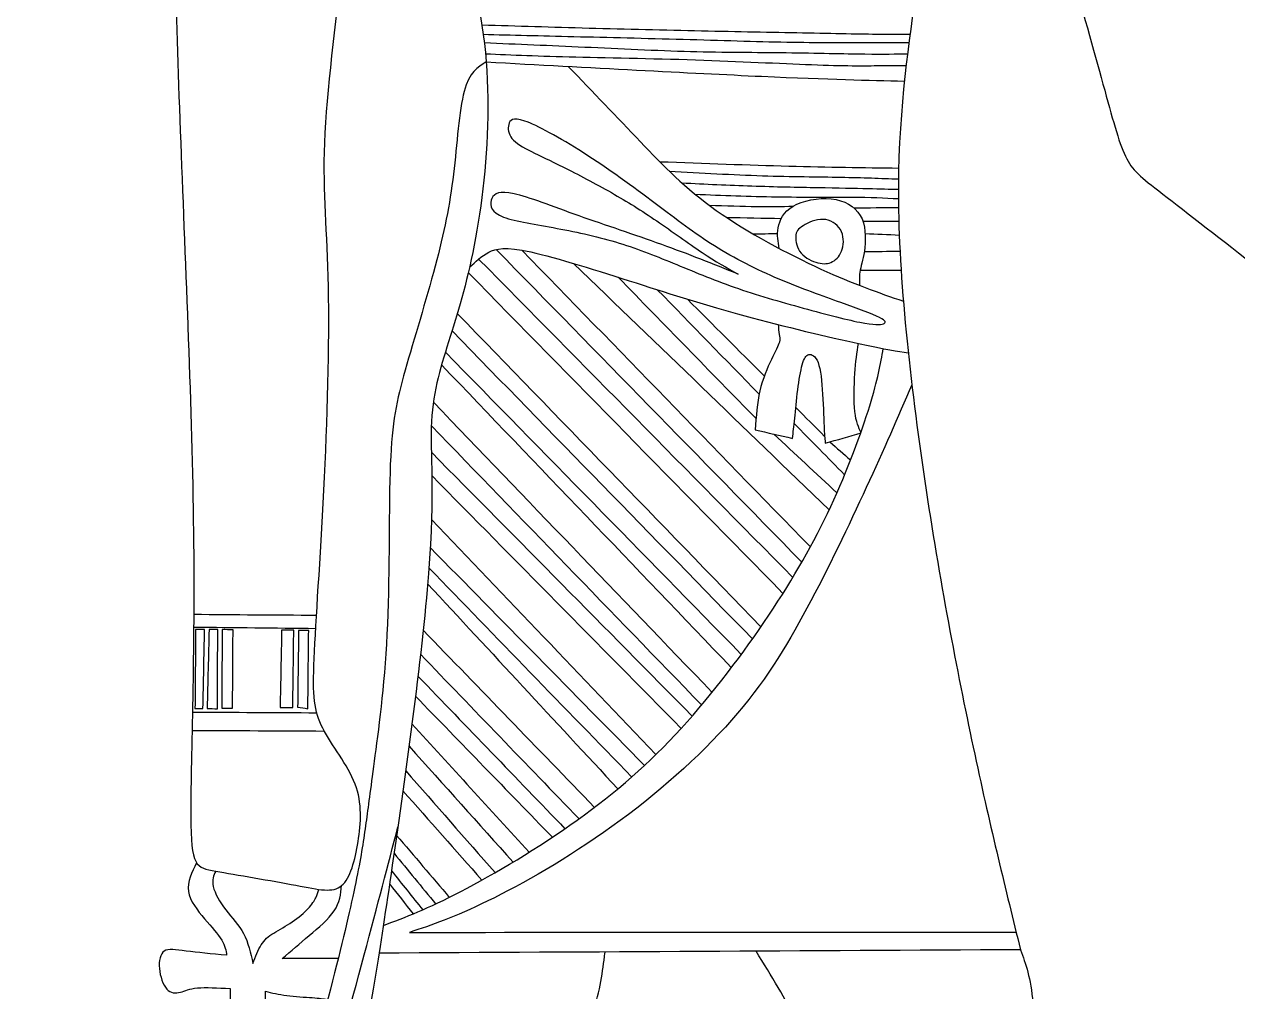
# Model space of a CAD drawing. Header units: millimetres. Extents: x 127 to 505, y 22 to 402.
# Drawn here: x 132.5 to 240.5, y 118.5 to 204.6 of the extents above; entities that cross this region are included whole.
import ezdxf

# ---------------------------------------------------------------- set-up
doc = ezdxf.new("R2010")
doc.units = ezdxf.units.MM
doc.layers.add('DV1_Layer_1', color=7, linetype='Continuous')

msp = doc.modelspace()

# ---------------------------------------------------------------- linework, layer by layer
at = {"layer": 'DV1_Layer_1', "color": 7, "linetype": 'Continuous'}
for points, knots in [([(174.21, 257.75), (171.65, 257.81), (169.09, 257.86), (165.93, 257.56), (162.78, 257.26), (159.04, 256.6), (155.97, 255.39), (152.91, 254.18), (150.52, 252.41), (148.81, 249.57), (147.11, 246.73), (146.08, 242.82), (145.17, 233.98), (145.3, 229.04), (145.5, 221.62), (145.71, 214.19), (146, 204.28), (146.86, 181.77), (147.43, 169.19), (147.54, 158.41), (147.64, 147.63), (147.27, 138.66), (147.29, 134.14), (147.31, 129.61), (147.72, 129.53), (149.51, 129.22), (151.3, 128.91), (154.47, 128.38), (158.79, 127.56), (159.94, 127.27), (160.72, 127.93), (161.5, 128.58), (161.92, 130.19), (162.18, 131.85), (162.45, 133.52), (162.57, 135.25), (161.92, 136.98), (161.26, 138.7), (159.82, 140.43), (159.04, 141.95), (158.25, 143.48), (158.13, 144.79), (158.27, 148.17), (158.42, 151.54), (158.83, 156.97), (159.14, 163.14), (159.45, 169.31), (159.65, 176.22), (159.55, 181.26), (159.45, 186.3), (159.04, 189.47), (159.22, 194.09), (159.41, 198.72), (160.19, 204.81), (160.82, 209.83), (161.46, 214.85), (161.96, 218.8), (162.45, 222.23), (162.94, 225.67), (163.44, 228.59), (163.93, 231.51), (164.79, 229), (165.66, 226.49), (167.08, 223.06), (168.5, 219.62), (170.47, 215.26), (171.77, 210.96), (173.06, 206.66), (173.68, 202.43), (173.74, 198.06), (173.8, 193.7), (173.31, 189.22), (172.65, 185.62), (171.99, 182.02), (171.17, 179.31), (170.39, 176.82), (169.61, 174.33), (168.87, 172.07), (168.72, 169.27), (168.58, 166.47), (169.03, 163.14), (167.88, 148.33), (166.28, 136.85), (165.12, 129), (163.97, 121.14), (163.27, 116.9), (162.12, 110.85), (160.97, 104.81), (159.36, 96.95), (157.31, 85.47), (156.86, 81.85), (156.36, 72.93), (156.32, 67.62), (156.63, 62.93), (156.94, 58.24), (157.6, 54.17), (157.95, 50.09), (158.3, 46.02), (158.34, 41.95), (157.68, 36.11), (156.98, 34.34), (156.51, 32.47), (156.03, 30.59), (155.79, 28.62), (156.03, 27.18), (156.28, 25.74), (157.02, 24.84), (158.3, 24.38), (159.57, 23.93), (161.38, 23.93), (163.11, 24.2), (164.84, 24.47), (166.48, 25), (168.09, 25.27), (169.69, 25.54), (171.25, 25.54), (173.17, 25.27), (175.08, 25), (177.34, 24.47), (179.58, 24.05), (181.83, 23.64), (184.05, 23.36), (188.04, 23.27), (192.03, 23.19), (197.79, 23.31), (200.73, 23.68), (203.67, 24.05), (203.79, 24.67), (203.59, 25.29), (203.38, 25.91), (202.85, 26.52), (198.61, 27.92), (194.91, 28.7), (191.66, 29.61), (188.41, 30.51), (185.61, 31.54), (182.22, 32.88), (178.82, 34.22), (174.83, 35.86), (172.65, 36.99), (170.47, 38.12), (170.1, 38.74), (170.29, 40.3), (170.47, 41.87), (171.21, 44.38), (171.81, 47.54), (172.41, 50.71), (172.86, 54.54), (174.75, 69.26), (176.19, 80.17), (178.45, 97.28), (180.1, 109.7), (182.4, 114.56), (183.08, 116.59), (183.76, 118.63), (183.96, 120.27), (184.17, 121.92)], [0, 0, 0, 0, 0.017544, 0.017544, 0.017544, 0.035088, 0.035088, 0.035088, 0.052632, 0.052632, 0.052632, 0.070175, 0.070175, 0.087719, 0.087719, 0.087719, 0.105263, 0.105263, 0.122807, 0.122807, 0.122807, 0.140351, 0.140351, 0.140351, 0.157895, 0.157895, 0.157895, 0.175439, 0.175439, 0.192982, 0.192982, 0.192982, 0.210526, 0.210526, 0.210526, 0.22807, 0.22807, 0.22807, 0.245614, 0.245614, 0.245614, 0.263158, 0.263158, 0.263158, 0.280702, 0.280702, 0.280702, 0.298246, 0.298246, 0.298246, 0.315789, 0.315789, 0.315789, 0.333333, 0.333333, 0.333333, 0.350877, 0.350877, 0.350877, 0.368421, 0.368421, 0.368421, 0.385965, 0.385965, 0.385965, 0.403509, 0.403509, 0.403509, 0.421053, 0.421053, 0.421053, 0.438596, 0.438596, 0.438596, 0.45614, 0.45614, 0.45614, 0.473684, 0.473684, 0.473684, 0.491228, 0.491228, 0.508772, 0.508772, 0.508772, 0.526316, 0.526316, 0.526316, 0.54386, 0.54386, 0.561404, 0.561404, 0.578947, 0.578947, 0.578947, 0.596491, 0.596491, 0.596491, 0.614035, 0.614035, 0.631579, 0.631579, 0.631579, 0.649123, 0.649123, 0.649123, 0.666667, 0.666667, 0.666667, 0.684211, 0.684211, 0.684211, 0.701754, 0.701754, 0.701754, 0.719298, 0.719298, 0.719298, 0.736842, 0.736842, 0.736842, 0.754386, 0.754386, 0.754386, 0.77193, 0.77193, 0.77193, 0.789474, 0.789474, 0.789474, 0.807018, 0.807018, 0.824561, 0.824561, 0.824561, 0.842105, 0.842105, 0.842105, 0.859649, 0.859649, 0.859649, 0.877193, 0.877193, 0.877193, 0.894737, 0.894737, 0.894737, 0.912281, 0.912281, 0.929825, 0.929825, 0.947368, 0.964912, 0.964912, 0.964912, 1, 1, 1, 1]), ([(211.94, 256.03), (214.65, 255.71), (217.37, 255.4), (219.86, 254.95), (222.35, 254.51), (224.61, 253.93), (227.08, 252.94), (229.54, 251.95), (232.22, 250.56), (235.51, 246.69), (236.13, 244.22), (236.29, 242.18), (236.46, 240.15), (236.17, 238.54), (236.29, 237.02), (236.41, 235.5), (236.95, 234.06), (237.44, 231.84), (237.94, 229.62), (238.39, 226.61), (239.21, 221.14), (240.03, 215.67), (241.23, 207.73), (242.75, 199.38), (243.08, 198.97), (246.35, 196.48), (249.62, 193.99), (255.83, 189.43), (261.73, 184.63), (267.64, 179.84), (273.23, 174.82), (276.21, 172.48), (279.2, 170.13), (279.57, 170.46), (280.72, 170.79), (281.87, 171.12), (283.8, 171.45), (285.02, 171.59), (286.23, 171.74), (286.72, 171.7), (287.22, 171.65)], [0, 0, 0, 0, 0.066667, 0.066667, 0.066667, 0.133333, 0.133333, 0.133333, 0.2, 0.2, 0.266667, 0.266667, 0.266667, 0.333333, 0.333333, 0.333333, 0.4, 0.4, 0.4, 0.466667, 0.466667, 0.466667, 0.533333, 0.533333, 0.6, 0.6, 0.6, 0.666667, 0.666667, 0.666667, 0.733333, 0.733333, 0.733333, 0.8, 0.8, 0.8, 0.866667, 0.866667, 0.866667, 1, 1, 1, 1]), ([(236.29, 237.02), (235.14, 236.84), (233.99, 236.66), (231.89, 236.24), (229.79, 235.82), (226.74, 235.15), (222.76, 234.12), (221.83, 233.77), (221.29, 233.43), (220.75, 233.08), (220.6, 232.76), (220.24, 231.32), (219.87, 229.87), (219.28, 227.3), (218.08, 225.52), (216.89, 223.74), (215.08, 222.75), (213.96, 219.91), (212.85, 217.07), (212.44, 212.38), (211.78, 207.19), (211.12, 202), (210.22, 196.32), (210.3, 188.79), (210.38, 181.25), (211.45, 171.87), (214.09, 154.41), (215.65, 146.34), (217.09, 139.63), (218.53, 132.92), (219.85, 127.57), (221.17, 122.22), (202.13, 122.12), (183.09, 122.02), (164.05, 121.92)], [0, 0, 0, 0, 0.076923, 0.076923, 0.076923, 0.153846, 0.153846, 0.230769, 0.230769, 0.230769, 0.307692, 0.307692, 0.307692, 0.384615, 0.384615, 0.384615, 0.461538, 0.461538, 0.461538, 0.538462, 0.538462, 0.538462, 0.615385, 0.615385, 0.615385, 0.692308, 0.692308, 0.769231, 0.769231, 0.769231, 0.846154, 0.846154, 0.846154, 1, 1, 1, 1]), ([(219.93, 230.13), (220.48, 229.15), (221.02, 228.17), (221.5, 226.47), (221.98, 224.76), (222.39, 222.34), (223.04, 219.48), (223.7, 216.62), (224.61, 213.33), (225.61, 209.75), (226.6, 206.17), (227.69, 202.3), (229.34, 196.32), (229.89, 194.2), (230.51, 192.89), (231.13, 191.59), (231.81, 191.09), (233.84, 189.52), (235.88, 187.94), (239.27, 185.29), (245.36, 180.62), (248.06, 178.61), (251.19, 176.5), (254.33, 174.39), (257.91, 172.19), (260.51, 170.5), (263.11, 168.82), (264.74, 167.64), (266.91, 166.3), (269.08, 164.95), (271.8, 163.43), (274.52, 161.91)], [0, 0, 0, 0, 0.083333, 0.083333, 0.083333, 0.166667, 0.166667, 0.166667, 0.25, 0.25, 0.25, 0.333333, 0.333333, 0.416667, 0.416667, 0.416667, 0.5, 0.5, 0.5, 0.583333, 0.583333, 0.666667, 0.666667, 0.666667, 0.75, 0.75, 0.75, 0.833333, 0.833333, 0.833333, 1, 1, 1, 1]), ([(173.21, 204.58), (176.33, 204.49), (179.45, 204.39), (182.75, 204.3), (186.04, 204.21), (189.52, 204.13), (192.76, 204.06), (196, 203.99), (199, 203.93), (201.77, 203.88), (204.53, 203.82), (207.06, 203.78), (208.62, 203.76), (210.17, 203.74), (210.75, 203.74), (211.33, 203.74)], [0, 0, 0, 0, 0.166667, 0.166667, 0.166667, 0.333333, 0.333333, 0.333333, 0.5, 0.5, 0.5, 0.666667, 0.666667, 0.666667, 1, 1, 1, 1]), ([(173.33, 203.74), (175.87, 203.68), (178.42, 203.62), (184.4, 203.47), (187.83, 203.39), (191.13, 203.3), (194.43, 203.21), (197.6, 203.1), (200.36, 203.05), (203.11, 203), (205.46, 203), (207.2, 203), (208.95, 203), (210.09, 203), (211.24, 203)], [0, 0, 0, 0, 0.166667, 0.166667, 0.333333, 0.333333, 0.333333, 0.5, 0.5, 0.5, 0.666667, 0.666667, 0.666667, 1, 1, 1, 1]), ([(173.42, 203), (176.35, 202.87), (179.27, 202.75), (185.47, 202.47), (188.74, 202.3), (191.78, 202.22), (194.82, 202.14), (197.64, 202.14), (202.99, 202.08), (205.52, 202.01), (207.3, 201.99), (209.07, 201.97), (210.09, 201.99), (211.11, 202.01)], [0, 0, 0, 0, 0.166667, 0.166667, 0.333333, 0.333333, 0.333333, 0.5, 0.5, 0.666667, 0.666667, 0.666667, 1, 1, 1, 1]), ([(173.59, 201.28), (172.84, 200.82), (172.09, 200.37), (171.63, 198.66), (171.17, 196.95), (170.84, 191.03), (169.85, 186.09), (169.05, 183.09), (168.25, 180.09), (167.14, 176.55), (166.38, 173.84), (165.62, 171.12), (165.21, 169.23), (164.9, 161.7), (165.01, 156.06), (164.8, 151.22), (164.59, 146.37), (164.06, 142.31), (163.32, 136.74), (163.12, 135.23), (162.92, 133.79), (162.72, 132.34), (162.52, 130.95), (162.13, 128.98), (161.74, 127.02), (161.17, 124.47), (160.27, 120.85), (159.36, 117.23), (158.13, 112.54), (156.73, 107.34), (155.33, 102.13), (153.77, 96.41), (152.02, 91.87), (150.27, 87.32), (148.34, 83.95), (147.31, 82.02), (146.28, 80.08), (146.16, 79.59), (146.04, 79.1), (145.67, 75.19), (145.3, 71.28), (142.58, 59.84), (140.24, 52.32), (138.16, 46.08), (136.08, 39.85), (134.27, 34.91), (132.46, 29.98), (134.89, 34.54), (137.32, 39.11), (142.09, 51.53), (144.43, 59.39), (147.56, 69.1), (148.34, 70.95), (149.49, 72.8), (150.64, 74.65), (152.17, 76.5), (153.69, 78.36), (153.85, 82.3), (154.02, 86.25), (154.8, 90.82), (155.58, 95.39), (156.98, 100.57), (158.46, 106.02), (159.94, 111.47), (161.5, 117.19), (162.73, 121.76), (163.95, 126.33), (164.84, 129.75), (165.73, 133.16)], [0, 0, 0, 0, 0.038462, 0.038462, 0.038462, 0.076923, 0.115385, 0.115385, 0.115385, 0.153846, 0.153846, 0.153846, 0.192308, 0.192308, 0.230769, 0.230769, 0.230769, 0.269231, 0.269231, 0.307692, 0.307692, 0.307692, 0.346154, 0.346154, 0.346154, 0.384615, 0.384615, 0.384615, 0.423077, 0.423077, 0.423077, 0.461538, 0.461538, 0.461538, 0.5, 0.5, 0.5, 0.538462, 0.538462, 0.538462, 0.576923, 0.576923, 0.615385, 0.615385, 0.615385, 0.653846, 0.653846, 0.653846, 0.692308, 0.692308, 0.730769, 0.730769, 0.769231, 0.769231, 0.769231, 0.807692, 0.807692, 0.807692, 0.846154, 0.846154, 0.846154, 0.884615, 0.884615, 0.884615, 0.923077, 0.923077, 0.923077, 1, 1, 1, 1]), ([(173.53, 202.01), (175.9, 201.91), (178.28, 201.81), (184.87, 201.64), (189.09, 201.58), (196.84, 201.31), (200.38, 201.11), (203.09, 201.02), (205.81, 200.92), (207.7, 200.94), (208.88, 200.96), (210.06, 200.97), (210.52, 200.97), (210.99, 200.97)], [0, 0, 0, 0, 0.166667, 0.166667, 0.333333, 0.333333, 0.5, 0.5, 0.5, 0.666667, 0.666667, 0.666667, 1, 1, 1, 1]), ([(173.59, 201.28), (182.75, 200.78), (191.92, 200.29), (198.12, 200), (204.33, 199.72), (207.58, 199.65), (210.84, 199.58)], [0, 0, 0, 0, 0.333333, 0.333333, 0.333333, 1, 1, 1, 1]), ([(180.9, 200.88), (183.08, 198.61), (185.26, 196.33), (187.32, 194.18), (189.37, 192.04), (191.31, 190.02), (194.08, 188.06), (196.86, 186.09), (200.48, 184.18), (203.4, 182.84), (206.32, 181.5), (208.53, 180.74), (210.74, 179.97)], [0, 0, 0, 0, 0.2, 0.2, 0.2, 0.4, 0.4, 0.4, 0.6, 0.6, 0.6, 1, 1, 1, 1]), ([(177.62, 193.3), (176.87, 193.68), (176.23, 194.05), (175.89, 194.47), (175.55, 194.88), (175.51, 195.33), (175.6, 195.71), (175.7, 196.09), (175.92, 196.4), (177.02, 196.02), (178.12, 195.64), (180.1, 194.57), (182.25, 193.19), (184.4, 191.81), (186.72, 190.13), (188.65, 188.68), (190.59, 187.23), (192.13, 186.01), (193.91, 184.9), (195.69, 183.79), (197.7, 182.78), (201.65, 181.1), (203.59, 180.42), (206.75, 179.29), (207.99, 178.83), (208.61, 178.52), (209.22, 178.22), (209.22, 178.05), (208.96, 177.96), (208.69, 177.87), (208.15, 177.85), (206.86, 178.1), (205.56, 178.36), (203.51, 178.89), (201.43, 179.47), (199.35, 180.05), (197.25, 180.66), (193.39, 182.04), (191.62, 182.8), (188.2, 184.2), (186.56, 184.84), (184.77, 185.35), (182.98, 185.87), (181.04, 186.26), (177.38, 186.92), (175.65, 187.18), (174.78, 187.63), (173.91, 188.07), (173.89, 188.69), (174.1, 189.13), (174.32, 189.57), (174.77, 189.84), (176.07, 189.55), (177.36, 189.26), (179.5, 188.42), (181.87, 187.57), (184.23, 186.73), (186.82, 185.89), (189.22, 185.02), (191.62, 184.16), (193.82, 183.28), (196.02, 182.39), (195.03, 182.95), (194.04, 183.5), (192.82, 184.31), (191.6, 185.13), (190.14, 186.2), (188.78, 187.12), (187.42, 188.05), (186.17, 188.83), (184.74, 189.64), (183.31, 190.45), (181.7, 191.3), (180.47, 191.91), (179.23, 192.53), (178.37, 192.92), (177.62, 193.3)], [0, 0, 0, 0, 0.035714, 0.035714, 0.035714, 0.071429, 0.071429, 0.071429, 0.107143, 0.107143, 0.107143, 0.142857, 0.142857, 0.142857, 0.178571, 0.178571, 0.178571, 0.214286, 0.214286, 0.214286, 0.25, 0.25, 0.285714, 0.285714, 0.321429, 0.321429, 0.321429, 0.357143, 0.357143, 0.357143, 0.392857, 0.392857, 0.392857, 0.428571, 0.428571, 0.428571, 0.464286, 0.464286, 0.5, 0.5, 0.535714, 0.535714, 0.535714, 0.571429, 0.571429, 0.607143, 0.607143, 0.607143, 0.642857, 0.642857, 0.642857, 0.678571, 0.678571, 0.678571, 0.714286, 0.714286, 0.714286, 0.75, 0.75, 0.75, 0.785714, 0.785714, 0.785714, 0.821429, 0.821429, 0.821429, 0.857143, 0.857143, 0.857143, 0.892857, 0.892857, 0.892857, 0.928571, 0.928571, 0.928571, 1, 1, 1, 1]), ([(189.05, 192.4), (193.02, 192.25), (196.99, 192.1), (200.53, 192.01), (204.08, 191.91), (207.2, 191.87), (210.32, 191.83)], [0, 0, 0, 0, 0.333333, 0.333333, 0.333333, 1, 1, 1, 1]), ([(189.9, 191.55), (192.74, 191.39), (195.57, 191.24), (198.19, 191.15), (200.8, 191.07), (203.19, 191.06), (205.17, 191.02), (207.15, 190.98), (208.73, 190.92), (210.3, 190.86)], [0, 0, 0, 0, 0.25, 0.25, 0.25, 0.5, 0.5, 0.5, 1, 1, 1, 1]), ([(191.02, 190.51), (193.1, 190.41), (195.19, 190.31), (199.31, 190.17), (201.35, 190.13), (203.13, 190.1), (204.91, 190.06), (206.43, 190.03), (207.58, 190.01), (208.73, 189.98), (209.51, 189.96), (210.29, 189.94)], [0, 0, 0, 0, 0.2, 0.2, 0.4, 0.4, 0.4, 0.6, 0.6, 0.6, 1, 1, 1, 1]), ([(192.2, 189.5), (194.62, 189.4), (197.04, 189.3), (199.44, 189.27), (201.84, 189.23), (204.23, 189.26), (206.04, 189.25), (207.85, 189.23), (209.07, 189.17), (210.3, 189.11)], [0, 0, 0, 0, 0.25, 0.25, 0.25, 0.5, 0.5, 0.5, 1, 1, 1, 1]), ([(199.69, 184.68), (199.58, 185.26), (199.47, 185.85), (199.59, 186.51), (199.71, 187.18), (200.06, 187.93), (200.92, 188.44), (201.78, 188.94), (203.16, 189.21), (204.32, 189.09), (205.47, 188.96), (206.42, 188.45), (206.9, 187.62), (207.38, 186.79), (207.4, 185.64), (207.31, 184.76), (207.21, 183.88), (206.99, 183.26), (206.9, 182.74), (206.8, 182.23), (206.82, 181.8), (206.84, 181.38)], [0, 0, 0, 0, 0.125, 0.125, 0.125, 0.25, 0.25, 0.25, 0.375, 0.375, 0.375, 0.5, 0.5, 0.5, 0.625, 0.625, 0.625, 0.75, 0.75, 0.75, 1, 1, 1, 1]), ([(193.44, 188.53), (194.93, 188.48), (196.42, 188.42), (197.67, 188.41), (198.92, 188.39), (199.92, 188.41), (200.92, 188.44)], [0, 0, 0, 0, 0.333333, 0.333333, 0.333333, 1, 1, 1, 1]), ([(201.81, 186.69), (202.26, 186.97), (202.95, 187.29), (203.59, 187.26), (204.23, 187.24), (204.83, 186.88), (205.44, 185.84), (205.46, 185.15), (205.15, 184.08), (204.81, 183.7), (204.43, 183.5), (204.06, 183.29), (203.65, 183.26), (202.62, 183.52), (202.01, 183.81), (201.63, 184.25), (201.26, 184.7), (201.13, 185.3), (201.16, 185.73), (201.18, 186.16), (201.37, 186.41), (201.81, 186.69)], [0, 0, 0, 0, 0.111111, 0.111111, 0.111111, 0.222222, 0.222222, 0.333333, 0.333333, 0.444444, 0.444444, 0.444444, 0.555556, 0.555556, 0.666667, 0.666667, 0.666667, 0.777778, 0.777778, 0.777778, 1, 1, 1, 1]), ([(172.11, 183), (172.64, 183.5), (173.16, 183.99), (173.82, 184.33), (174.48, 184.67), (175.28, 184.86), (177.57, 184.36), (179.85, 183.85), (183.62, 182.66), (186.94, 181.6), (190.26, 180.54), (193.14, 179.61), (196.62, 178.67), (200.11, 177.72), (204.2, 176.76), (206.73, 176.21), (209.26, 175.66), (210.22, 175.52), (211.18, 175.39)], [0, 0, 0, 0, 0.142857, 0.142857, 0.142857, 0.285714, 0.285714, 0.285714, 0.428571, 0.428571, 0.428571, 0.571429, 0.571429, 0.571429, 0.714286, 0.714286, 0.714286, 1, 1, 1, 1]), ([(199.6, 177.89), (199.62, 177.57), (199.63, 177.25), (199.72, 176.79), (199.8, 176.66), (199.71, 176.34), (199.61, 176.02), (199.33, 175.52), (198.64, 174.04), (198.21, 173.07), (197.71, 170.91), (197.63, 169.72), (197.55, 168.53), (198.66, 168.27), (199.76, 168.01), (200.87, 167.76), (200.93, 168.29), (200.99, 168.82), (201.14, 170.28), (201.22, 171.2), (201.33, 172.07), (201.44, 172.95), (201.59, 173.77), (201.74, 174.32), (201.9, 174.87), (202.06, 175.16), (202.32, 175.22), (202.57, 175.28), (202.92, 175.12), (203.15, 174.51), (203.37, 173.9), (203.48, 172.84), (203.55, 171.69), (203.62, 170.53), (203.66, 169.27), (203.73, 167.78), (203.76, 167.55), (203.79, 167.33), (204.86, 167.63), (205.93, 167.94), (206.99, 168.25), (206.76, 168.73), (206.52, 169.21), (206.32, 171.07), (206.35, 172.44), (206.42, 173.53), (206.5, 174.61), (206.61, 175.41), (206.73, 176.21)], [0, 0, 0, 0, 0.052632, 0.052632, 0.105263, 0.105263, 0.105263, 0.157895, 0.157895, 0.210526, 0.210526, 0.263158, 0.263158, 0.263158, 0.315789, 0.315789, 0.315789, 0.368421, 0.368421, 0.421053, 0.421053, 0.421053, 0.473684, 0.473684, 0.473684, 0.526316, 0.526316, 0.526316, 0.578947, 0.578947, 0.578947, 0.631579, 0.631579, 0.631579, 0.684211, 0.684211, 0.736842, 0.736842, 0.736842, 0.789474, 0.789474, 0.789474, 0.842105, 0.842105, 0.894737, 0.894737, 0.894737, 1, 1, 1, 1]), ([(164.44, 124.39), (166.41, 125.13), (168.38, 125.87), (174.3, 128.95), (178.25, 131.3), (181.7, 133.77), (185.16, 136.24), (188.12, 138.83), (190.96, 141.93), (193.8, 145.04), (196.51, 148.66), (198.75, 152.01), (201, 155.36), (202.76, 158.45), (204.27, 161.68), (205.77, 164.91), (207, 168.28), (207.74, 170.65), (208.47, 173.02), (208.71, 174.39), (208.95, 175.75)], [0, 0, 0, 0, 0.125, 0.125, 0.25, 0.25, 0.25, 0.375, 0.375, 0.375, 0.5, 0.5, 0.5, 0.625, 0.625, 0.625, 0.75, 0.75, 0.75, 1, 1, 1, 1]), ([(211.5, 172.52), (210.25, 169.64), (208.99, 166.76), (207.44, 163.39), (205.89, 160.01), (204.04, 156.15), (202.15, 152.63), (200.26, 149.11), (198.32, 145.94), (195.44, 142.67), (192.56, 139.4), (188.74, 136.03), (180.84, 130.35), (176.77, 128.05), (173.74, 126.57), (170.72, 125.09), (168.74, 124.43), (166.77, 123.77), (184.77, 123.78), (202.78, 123.79), (220.78, 123.79)], [0, 0, 0, 0, 0.125, 0.125, 0.125, 0.25, 0.25, 0.25, 0.375, 0.375, 0.375, 0.5, 0.5, 0.625, 0.625, 0.625, 0.75, 0.75, 0.75, 1, 1, 1, 1]), ([(147.72, 150.73), (147.99, 150.73), (148.25, 150.73), (148.52, 150.73), (148.47, 148.39), (148.42, 146.05), (148.37, 143.71), (148.13, 143.71), (147.89, 143.71), (147.66, 143.71), (147.68, 146.05), (147.7, 148.39), (147.72, 150.73)], [0, 0, 0, 0, 0.2, 0.2, 0.2, 0.4, 0.4, 0.4, 0.6, 0.6, 0.6, 1, 1, 1, 1]), ([(148.92, 150.73), (149.18, 150.73), (149.44, 150.74), (149.69, 150.74), (149.68, 148.39), (149.67, 146.03), (149.66, 143.68), (149.36, 143.69), (149.05, 143.7), (148.74, 143.71), (148.8, 146.05), (148.86, 148.39), (148.92, 150.73)], [0, 0, 0, 0, 0.2, 0.2, 0.2, 0.4, 0.4, 0.4, 0.6, 0.6, 0.6, 1, 1, 1, 1]), ([(150.08, 150.74), (150.41, 150.73), (150.73, 150.72), (151.05, 150.71), (151.04, 148.39), (151.02, 146.07), (151.01, 143.75), (150.69, 143.75), (150.37, 143.75), (150.05, 143.75), (150.06, 146.08), (150.07, 148.41), (150.08, 150.74)], [0, 0, 0, 0, 0.2, 0.2, 0.2, 0.4, 0.4, 0.4, 0.6, 0.6, 0.6, 1, 1, 1, 1]), ([(155.38, 150.68), (155.74, 150.68), (156.1, 150.68), (156.46, 150.68), (156.43, 148.38), (156.4, 146.08), (156.37, 143.79), (155.99, 143.79), (155.62, 143.79), (155.24, 143.79), (155.29, 146.08), (155.33, 148.38), (155.38, 150.68)], [0, 0, 0, 0, 0.2, 0.2, 0.2, 0.4, 0.4, 0.4, 0.6, 0.6, 0.6, 1, 1, 1, 1]), ([(156.89, 150.65), (157.19, 150.65), (157.49, 150.66), (157.79, 150.66), (157.76, 148.34), (157.74, 146.02), (157.71, 143.69), (157.41, 143.74), (157.1, 143.79), (156.8, 143.83), (156.83, 146.1), (156.86, 148.38), (156.89, 150.65)], [0, 0, 0, 0, 0.2, 0.2, 0.2, 0.4, 0.4, 0.4, 0.6, 0.6, 0.6, 1, 1, 1, 1]), ([(147.81, 129.97), (147.38, 129.12), (146.96, 128.27), (147.08, 127.42), (147.21, 126.57), (147.89, 125.72), (148.51, 124.98), (149.14, 124.24), (149.72, 123.61), (150.04, 123.08), (150.36, 122.56), (150.42, 122.15), (150.48, 121.73), (149.16, 121.86), (147.85, 121.98), (146.88, 122.1), (145.91, 122.23), (145.3, 122.35), (144.56, 121.86), (144.43, 121.24), (144.49, 120.55), (144.56, 119.86), (144.8, 119.1), (145.15, 118.72), (145.5, 118.34), (145.95, 118.34), (146.78, 118.55), (147.52, 118.96), (149.7, 118.83), (150.79, 118.77), (150.79, 114.29), (150.79, 109.8), (151.16, 105.14), (151.53, 104.95), (151.99, 105.08), (152.45, 105.22), (153.01, 105.67), (153.4, 106.41), (153.79, 107.15), (154.02, 108.18), (154.08, 110.25), (154.14, 112.31), (154.04, 115.42), (153.93, 118.53), (154.51, 118.38), (155.09, 118.24), (155.83, 118.15), (156.57, 118.05), (157.47, 118.01), (158.11, 117.96), (158.75, 117.91), (159.12, 117.86), (159.49, 117.8)], [0, 0, 0, 0, 0.05, 0.05, 0.05, 0.1, 0.1, 0.1, 0.15, 0.15, 0.15, 0.2, 0.2, 0.2, 0.25, 0.25, 0.25, 0.3, 0.3, 0.35, 0.35, 0.35, 0.4, 0.4, 0.4, 0.45, 0.45, 0.5, 0.55, 0.55, 0.55, 0.6, 0.6, 0.65, 0.65, 0.65, 0.7, 0.7, 0.7, 0.75, 0.75, 0.75, 0.8, 0.8, 0.8, 0.85, 0.85, 0.85, 0.9, 0.9, 0.9, 1, 1, 1, 1]), ([(149.51, 129.22), (149.33, 128.84), (149.15, 128.46), (149.29, 127.86), (149.42, 127.27), (149.88, 126.47), (150.41, 125.77), (150.95, 125.06), (151.58, 124.44), (151.99, 123.66), (152.41, 122.88), (152.61, 121.94), (152.82, 121), (153.04, 121.6), (153.27, 122.21), (153.56, 122.66), (153.84, 123.11), (154.19, 123.41), (154.67, 123.71), (155.16, 124.02), (155.77, 124.34), (156.33, 124.71), (156.89, 125.09), (157.39, 125.52), (157.74, 125.89), (158.09, 126.27), (158.28, 126.59), (158.42, 126.86), (158.55, 127.13), (158.63, 127.36), (158.7, 127.59)], [0, 0, 0, 0, 0.090909, 0.090909, 0.090909, 0.181818, 0.181818, 0.181818, 0.272727, 0.272727, 0.272727, 0.363636, 0.363636, 0.363636, 0.454545, 0.454545, 0.454545, 0.545455, 0.545455, 0.545455, 0.636364, 0.636364, 0.636364, 0.727273, 0.727273, 0.727273, 0.818182, 0.818182, 0.818182, 1, 1, 1, 1]), ([(160.41, 121.44), (158.75, 121.44), (157.08, 121.43), (155.42, 121.43), (156.2, 122.1), (156.98, 122.78), (158.67, 124.2), (159.57, 124.94), (160.06, 125.69), (160.56, 126.43), (160.64, 127.18), (160.72, 127.93)], [0, 0, 0, 0, 0.2, 0.2, 0.2, 0.4, 0.4, 0.6, 0.6, 0.6, 1, 1, 1, 1]), ([(221.17, 122.22), (221.63, 120.97), (222.09, 119.72), (222.26, 117.49), (222.43, 115.26), (222.3, 112.05), (222.45, 108.41), (222.59, 104.77), (223, 100.69), (224.22, 94.48), (225.43, 88.27), (227.45, 79.92), (230.04, 70.31), (232.63, 60.71), (235.8, 49.85), (237.57, 44.29), (239.34, 38.74), (239.71, 38.49), (242.19, 37.34), (244.68, 36.19), (249.29, 34.13), (253.94, 32.32), (258.59, 30.51), (263.28, 28.95), (266.73, 28.07), (270.19, 27.18), (272.41, 26.97), (273.52, 26.58), (274.63, 26.19), (274.63, 25.62), (274.43, 24.94), (274.22, 24.26), (273.81, 23.48), (272.86, 23.03), (271.92, 22.57), (270.44, 22.45), (268.36, 22.51), (266.28, 22.57), (260.93, 23.07), (257.07, 23.89), (254.97, 24.36), (252.87, 24.84), (250.61, 25.37), (248.36, 25.47), (246.12, 25.58), (243.9, 25.25), (241.95, 24.86), (239.99, 24.47), (238.31, 24.01), (236.68, 23.91), (235.06, 23.81), (233.49, 24.05), (231.35, 25.74), (230.78, 27.18), (230.43, 28.74), (230.08, 30.31), (229.96, 31.99), (229.01, 36.19), (228.19, 38.7), (226.89, 41.43), (225.6, 44.17), (223.83, 47.13), (221.65, 51), (219.47, 54.87), (216.87, 59.64), (212.18, 69.68), (210.09, 74.94), (206.18, 90.74), (204.37, 101.27), (203.32, 107.15), (202.27, 113.03), (201.98, 114.27), (201.16, 115.98), (200.34, 117.7), (198.98, 119.9), (197.62, 122.1)], [0, 0, 0, 0, 0.035714, 0.035714, 0.035714, 0.071429, 0.071429, 0.071429, 0.107143, 0.107143, 0.107143, 0.142857, 0.142857, 0.142857, 0.178571, 0.178571, 0.178571, 0.214286, 0.214286, 0.214286, 0.25, 0.25, 0.25, 0.285714, 0.285714, 0.285714, 0.321429, 0.321429, 0.321429, 0.357143, 0.357143, 0.357143, 0.392857, 0.392857, 0.392857, 0.428571, 0.428571, 0.428571, 0.464286, 0.5, 0.5, 0.5, 0.535714, 0.535714, 0.535714, 0.571429, 0.571429, 0.571429, 0.607143, 0.607143, 0.607143, 0.642857, 0.642857, 0.678571, 0.678571, 0.678571, 0.714286, 0.714286, 0.75, 0.75, 0.75, 0.785714, 0.785714, 0.785714, 0.821429, 0.821429, 0.857143, 0.857143, 0.892857, 0.892857, 0.892857, 0.928571, 0.928571, 0.928571, 1, 1, 1, 1])]:
    msp.add_open_spline(points, degree=3, knots=knots, dxfattribs=at)
for points in [[(206.32, 188.3), (207.65, 188.3), (208.98, 188.31), (210.31, 188.31)], [(194.99, 187.44), (196.62, 187.41), (198.24, 187.38), (199.87, 187.35)], [(207.13, 187.1), (208.2, 187.1), (209.27, 187.11), (210.33, 187.11)], [(197.35, 185.98), (198.08, 185.98), (198.81, 185.99), (199.54, 186)], [(207.34, 186), (208.35, 185.96), (209.36, 185.92), (210.38, 185.87)], [(172.92, 183.73), (182.24, 174.28), (191.57, 164.83), (200.9, 155.37)], [(174.48, 184.58), (183.55, 175.3), (192.62, 166.02), (201.7, 156.74)], [(176.77, 184.52), (185.33, 175.71), (193.9, 166.9), (202.46, 158.09)], [(207.26, 184.4), (208.32, 184.41), (209.38, 184.42), (210.44, 184.43)], [(181.38, 183.33), (188.96, 176.02), (196.55, 168.71), (204.13, 161.39)], [(206.9, 182.74), (208.11, 182.74), (209.33, 182.74), (210.54, 182.74)], [(172, 182.52), (181.34, 173), (190.68, 163.48), (200.02, 153.96)], [(185.34, 182.11), (189.43, 177.91), (193.53, 173.72), (197.62, 169.52)], [(188.83, 181), (191.85, 177.9), (194.88, 174.79), (197.9, 171.69)], [(191.52, 180.15), (193.8, 177.87), (196.08, 175.59), (198.36, 173.31)], [(171.02, 178.88), (180.03, 169.58), (189.04, 160.28), (198.06, 150.98)], [(170.55, 177.33), (179.47, 168.19), (188.39, 159.04), (197.3, 149.9)], [(169.96, 175.44), (178.74, 166.47), (187.53, 157.5), (196.31, 148.52)], [(169.62, 174.3), (178.22, 165.32), (186.83, 156.33), (195.43, 147.34)], [(168.89, 170.98), (177.16, 162.37), (185.44, 153.75), (193.71, 145.14)], [(201.16, 170.52), (202.02, 169.65), (202.87, 168.79), (203.73, 167.92)], [(168.71, 168.88), (176.73, 160.59), (184.76, 152.3), (192.78, 144.01)], [(201.02, 169.08), (202.51, 167.56), (204.01, 166.04), (205.51, 164.51)], [(199.21, 168.14), (201.08, 166.4), (202.95, 164.65), (204.82, 162.91)], [(168.71, 166.53), (176.45, 158.7), (184.2, 150.86), (191.94, 143.03)], [(204.19, 167.44), (204.81, 166.91), (205.42, 166.38), (206.04, 165.84)], [(168.75, 164.44), (176.15, 156.93), (183.56, 149.43), (190.96, 141.93)], [(168.72, 160.55), (175.38, 153.57), (182.04, 146.58), (188.7, 139.6)], [(168.61, 158.03), (174.97, 151.57), (181.33, 145.1), (187.69, 138.63)], [(168.49, 156.24), (174.51, 150.03), (180.53, 143.81), (186.55, 137.6)], [(168.38, 154.81), (174.03, 148.72), (179.67, 142.63), (185.32, 136.55)], [(147.55, 152.1), (151.19, 152.07), (154.84, 152.04), (158.48, 152.02)], [(147.54, 150.96), (151.17, 150.92), (154.79, 150.88), (158.41, 150.84)], [(167.98, 150.68), (173.07, 145.42), (178.16, 140.16), (183.24, 134.9)], [(167.74, 148.53), (172.45, 143.65), (177.15, 138.76), (181.86, 133.88)], [(167.51, 146.59), (171.88, 142.06), (176.25, 137.53), (180.61, 133)], [(167.29, 144.81), (171.36, 140.62), (175.42, 136.43), (179.49, 132.24)], [(147.44, 143.39), (151.12, 143.37), (154.81, 143.35), (158.5, 143.33)], [(147.4, 141.76), (151.33, 141.74), (155.25, 141.72), (159.17, 141.7)], [(166.98, 142.34), (170.46, 138.53), (173.94, 134.72), (177.42, 130.91)], [(166.72, 140.35), (169.81, 136.91), (172.9, 133.47), (175.98, 130.03)], [(166.43, 138.17), (169.08, 135.14), (171.73, 132.11), (174.38, 129.09)], [(166.18, 136.38), (168.52, 133.73), (170.87, 131.07), (173.21, 128.42)], [(165.62, 132.41), (167.18, 130.57), (168.75, 128.73), (170.31, 126.89)], [(165.39, 130.81), (166.62, 129.31), (167.85, 127.8), (169.09, 126.3)], [(165.16, 129.25), (166.09, 128.09), (167.01, 126.94), (167.94, 125.78)], [(164.99, 128.08), (165.69, 127.19), (166.39, 126.31), (167.09, 125.42)], [(184.17, 121.92), (184.18, 121.95), (184.18, 121.99), (184.18, 122.03)]]:
    msp.add_open_spline(points, degree=3, dxfattribs=at)

doc.saveas('drawing.dxf')
